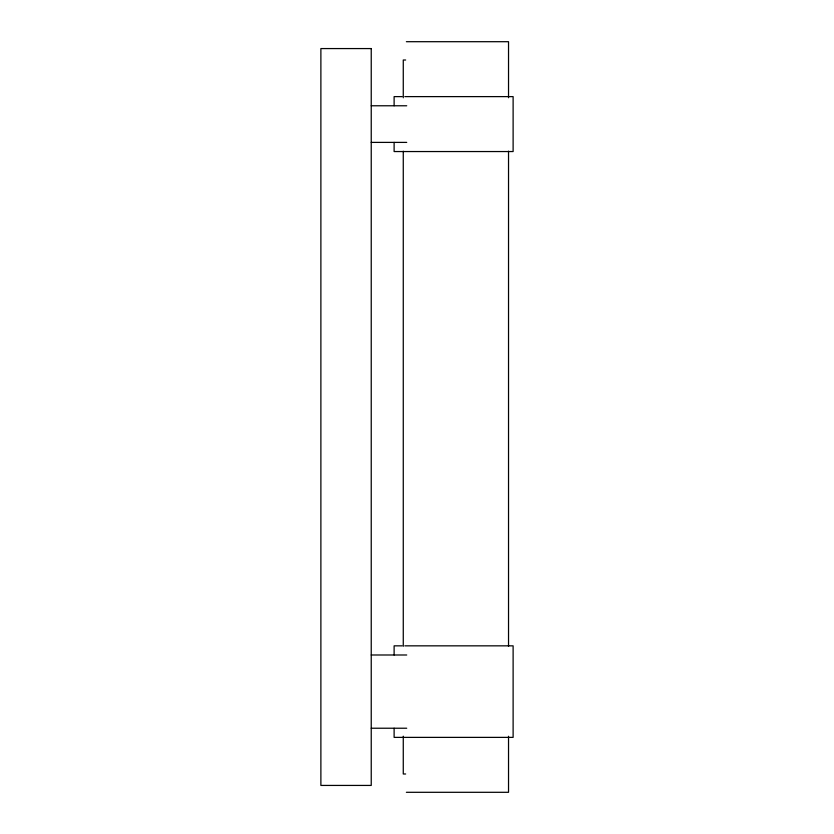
<?xml version="1.0" encoding="UTF-8"?>
<svg xmlns="http://www.w3.org/2000/svg" width="834" height="834" viewBox="0 0 834 834"><rect width="100%" height="100%" fill="white"/><g stroke="black" fill="none" stroke-linecap="round" stroke-linejoin="round"><path stroke-width="1.25" d="M406.377 41.7L508.531 41.7L508.531 97.734M405.647 60.006L403.27 60.006L403.27 97.786M402.092 96.619L394.117 96.619L394.117 105.772M404.813 96.619L513.118 96.619L513.118 151.548L394.117 151.548L394.117 142.395M371.234 105.772L406.721 105.772M371.234 142.395L406.721 142.395M402.092 645.839L394.117 645.839L394.117 654.992M404.813 645.839L513.118 645.839L513.118 737.381L394.117 737.381L394.117 728.228M371.234 654.992L406.721 654.992M371.234 728.228L406.721 728.228M405.647 773.994L403.27 773.994L403.27 736.214M406.377 792.3L508.531 792.3L508.531 736.266M508.531 151.162L508.531 646.35M403.27 151.215L403.27 646.308M371.234 48.57L320.882 48.57L320.882 785.43L371.234 785.43L371.234 48.57"/></g></svg>
